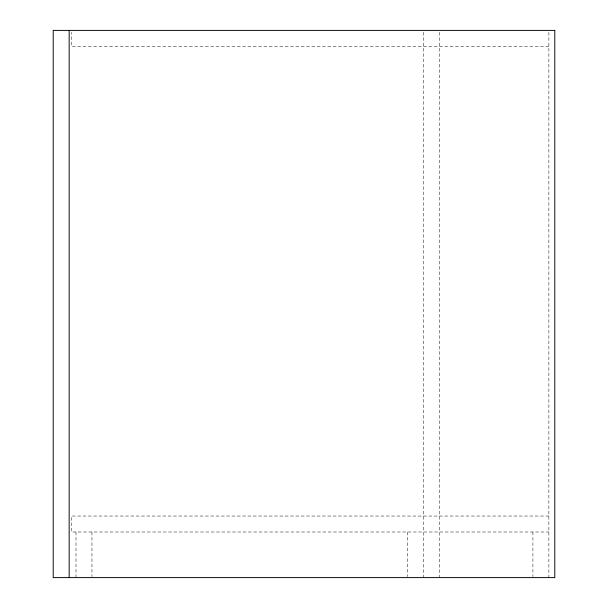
<?xml version="1.0" encoding="UTF-8"?>
<svg xmlns="http://www.w3.org/2000/svg" width="608" height="608" viewBox="0 0 608 608"><rect width="100%" height="100%" fill="white"/><g stroke="black" fill="none" stroke-linecap="round" stroke-linejoin="round"><path stroke-width="0.46" stroke-dasharray="3.04 2.28" d="M548.872 46.36L71.44 46.36L71.44 32.277M548.872 516.04L71.44 516.04L71.44 532L548.872 532M548.872 32.277L548.872 577.6M532.912 532L532.912 576.65M439.432 32.3L439.432 577.6M423.472 32.277L423.472 577.6M407.512 532L407.512 576.65M91.96 532L91.96 576.65M76 532L76 577.6"/><path stroke-width="0.91" d="M69.16 30.4L69.16 577.6M554.8 30.4L53.2 30.4L53.2 577.6L554.8 577.6L554.8 30.4"/></g></svg>
